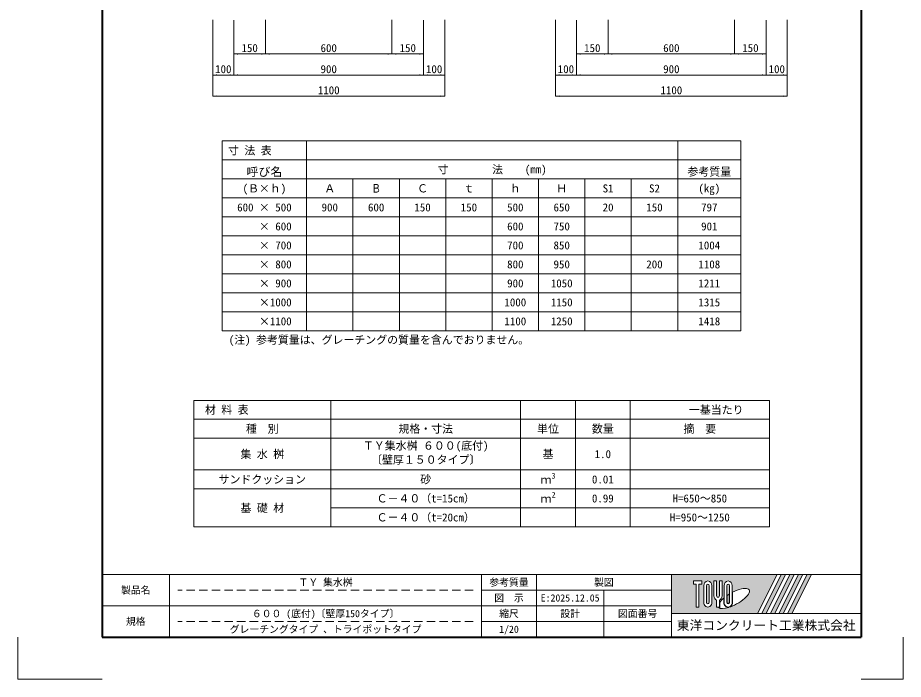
# Model space of a CAD drawing. Units: millimetres at full size. Extents: x 77366 to 106166, y -28085 to 6898.
# Drawn here: x 77366 to 81566, y -14205 to -11069 of the extents above; entities that cross this region are included whole.
import ezdxf
from ezdxf.enums import TextEntityAlignment as Align

# ---------------------------------------------------------------- set-up
doc = ezdxf.new("R2010")
doc.units = ezdxf.units.MM
doc.header["$LTSCALE"] = 50
doc.linetypes.add('USER2', pattern=[1.2, 0.8, -0.4])
for name, color, linetype, lineweight in [('Defpoints_2', 8, 'Continuous', 0), ('図枠', 7, 'Continuous', 5), ('寸法・材料表', 7, 'Continuous', 13), ('寸法線', 7, 'Continuous', 13), ('補助線', 8, 'Continuous', 13)]:
    doc.layers.add(name, color=color, linetype=linetype, lineweight=lineweight)
doc.styles.add('ＭＳ ゴシック', font='')
doc.styles.add('ＭＳ Ｐゴシック', font='')
doc.styles.get('ＭＳ ゴシック').set_extended_font_data('MS Gothic')
doc.styles.get('ＭＳ Ｐゴシック').set_extended_font_data('MS PGothic')

# ---------------------------------------------------------------- blocks, each defined once
blk = doc.blocks.new('filled_arrow')
at = {"color": 0, "linetype": 'Continuous', "lineweight": -2}
blk.add_solid([(7.5, 1.25), (0, 0), (7.5, -1.25)], dxfattribs=at)

msp = doc.modelspace()

# ---------------------------------------------------------------- hatches: boundary and pattern name
at = {"layer": '図枠'}
h = msp.add_hatch(color=256, dxfattribs=at)
h.paths.add_polyline_path([(80465.8, -13708.36), (80465.8, -13893.98), (80874.17, -13893.98), (80966.98, -13708.36)])
edge = h.paths.add_edge_path(flags=16)
edge.add_ellipse((80762.3, -13822.62), major_axis=(72.73, 40.71), ratio=0.3471473, start_angle=-144.31122, end_angle=72.1899, ccw=False)
edge.add_ellipse((80735.37, -13840.2), major_axis=(0, 24.75), ratio=0.8463542, start_angle=-160.70346, end_angle=-90)
edge.add_line((80756.32, -13840.2), (80756.32, -13793.02))
edge = h.paths.add_edge_path(flags=16)
edge.add_ellipse((80735.37, -13762.14), major_axis=(0, 22.85), ratio=0.8463541, start_angle=-90, end_angle=90, ccw=False)
edge.add_line((80754.7, -13762.14), (80754.7, -13840.2))
edge.add_ellipse((80735.37, -13840.2), major_axis=(0, 22.85), ratio=0.8463541, start_angle=90, end_angle=-90, ccw=False)
edge.add_line((80716.03, -13840.2), (80716.03, -13762.14))
edge = h.paths.add_edge_path(flags=16)
edge.add_line((80741.81, -13762.14), (80741.81, -13840.2))
edge.add_ellipse((80735.37, -13840.2), major_axis=(0, 7.62), ratio=0.8463541, start_angle=90, end_angle=-90, ccw=False)
edge.add_line((80728.92, -13840.2), (80728.92, -13762.14))
edge.add_ellipse((80735.37, -13762.14), major_axis=(0, 7.62), ratio=0.8463541, start_angle=-90, end_angle=90, ccw=False)
edge = h.paths.add_edge_path(flags=16)
edge.add_line((80740.2, -13802.04), (80740.2, -13840.2))
edge.add_ellipse((80735.37, -13840.2), major_axis=(0, 5.71), ratio=0.8463542, start_angle=90, end_angle=-90, ccw=False)
edge.add_line((80730.53, -13840.2), (80730.53, -13808.28))
edge.add_ellipse((80762.3, -13822.62), major_axis=(72.73, 40.71), ratio=0.3471473, start_angle=107.79174, end_angle=126.47132, ccw=False)
edge = h.paths.add_edge_path(flags=16)
edge.add_line((80706.36, -13739.29), (80706.36, -13809.26))
edge.add_ellipse((80687.03, -13809.26), major_axis=(0, 22.85), ratio=0.8463541, start_angle=-163.34117, end_angle=-90, ccw=False)
edge.add_line((80693.47, -13830.8), (80693.47, -13863.04))
edge.add_line((80693.47, -13863.04), (80680.58, -13863.04))
edge.add_line((80680.58, -13863.04), (80680.58, -13830.8))
edge.add_ellipse((80687.03, -13809.26), major_axis=(0, 22.85), ratio=0.8463541, start_angle=90, end_angle=163.34117, ccw=False)
edge.add_line((80667.69, -13809.26), (80667.69, -13739.29))
edge.add_line((80667.69, -13739.29), (80680.58, -13739.29))
edge.add_line((80680.58, -13739.29), (80680.58, -13809.26))
edge.add_ellipse((80687.03, -13809.26), major_axis=(0, 7.62), ratio=0.8463541, start_angle=90, end_angle=-90)
edge.add_line((80693.47, -13809.26), (80693.47, -13739.29))
edge.add_line((80693.47, -13739.29), (80706.36, -13739.29))
edge = h.paths.add_edge_path(flags=16)
edge.add_line((80714.42, -13820.49), (80714.42, -13840.2))
edge.add_ellipse((80735.37, -13840.2), major_axis=(0, 24.75), ratio=0.8463542, start_angle=90, end_angle=-171.54427)
edge.add_ellipse((80762.3, -13822.62), major_axis=(72.73, 40.71), ratio=0.3471473, start_angle=-178.64954, end_angle=-148.29244, ccw=False)
edge.add_line((80690.7, -13864.95), (80695.09, -13864.95))
edge.add_line((80695.09, -13864.95), (80695.09, -13840.81))
edge.add_ellipse((80762.3, -13822.62), major_axis=(72.73, 40.71), ratio=0.3471473, start_angle=148.21912, end_angle=165.90812, ccw=False)
edge = h.paths.add_edge_path(flags=16)
edge.add_ellipse((80638.69, -13762.14), major_axis=(0, 22.85), ratio=0.8463541, start_angle=-90, end_angle=90, ccw=False)
edge.add_line((80658.02, -13762.14), (80658.02, -13840.2))
edge.add_ellipse((80638.69, -13840.2), major_axis=(0, 22.85), ratio=0.8463541, start_angle=90, end_angle=-90, ccw=False)
edge.add_line((80619.35, -13840.2), (80619.35, -13762.14))
edge = h.paths.add_edge_path(flags=16)
edge.add_line((80645.13, -13762.14), (80645.13, -13840.2))
edge.add_ellipse((80638.69, -13840.2), major_axis=(0, 7.62), ratio=0.8463541, start_angle=90, end_angle=-90, ccw=False)
edge.add_line((80632.24, -13840.2), (80632.24, -13762.14))
edge.add_ellipse((80638.69, -13762.14), major_axis=(0, 7.62), ratio=0.8463541, start_angle=-90, end_angle=90, ccw=False)
h.paths.add_polyline_path([(80609.68, -13739.29), (80609.68, -13754.52), (80596.79, -13754.52), (80596.79, -13863.04), (80583.9, -13863.04), (80583.9, -13754.52), (80571.01, -13754.52), (80571.01, -13739.29)], flags=16)
for points in [[(80894.59, -13893.98), (80915.01, -13893.98), (81007.82, -13708.36), (80987.4, -13708.36)], [(81048.66, -13708.36), (81028.24, -13708.36), (80935.43, -13893.98), (80955.85, -13893.98)], [(81089.5, -13708.36), (81069.08, -13708.36), (80976.27, -13893.98), (80996.68, -13893.98)], [(81130.33, -13708.36), (81109.92, -13708.36), (81017.1, -13893.98), (81037.52, -13893.98)]]:
    msp.add_hatch(color=256, dxfattribs=at).paths.add_polyline_path(points)

# ---------------------------------------------------------------- linework, layer by layer
at = {"layer": 'Defpoints_2'}
for p, q in [((78335.8, -11653.45), (80795.8, -11653.45)), ((78335.8, -11653.45), (78335.8, -11743.45)), ((78735.8, -11653.45), (78735.8, -11743.45)), ((80495.8, -11653.45), (80495.8, -11743.45)), ((80795.8, -11653.45), (80795.8, -11743.45)), ((78335.8, -11833.45), (78735.8, -11833.45)), ((80495.8, -11833.45), (80795.8, -11833.45)), ((78735.8, -12013.45), (79615.8, -12013.45)), ((80055.8, -12013.45), (80495.8, -12013.45)), ((78735.8, -12103.45), (79615.8, -12103.45)), ((80055.8, -12103.45), (80495.8, -12103.45)), ((78735.8, -12193.45), (79615.8, -12193.45)), ((80055.8, -12193.45), (80275.8, -12193.45)), ((78735.8, -12283.45), (79615.8, -12283.45)), ((80055.8, -12283.45), (80495.8, -12283.45)), ((78735.8, -12373.45), (79615.8, -12373.45)), ((80055.8, -12373.45), (80495.8, -12373.45)), ((78735.8, -12463.45), (79615.8, -12463.45)), ((80055.8, -12463.45), (80495.8, -12463.45)), ((78200.8, -12883.03), (80930.8, -12883.03)), ((78200.8, -12883.03), (78200.8, -12973.03)), ((78850.8, -12883.03), (78850.8, -12973.03)), ((79750.8, -12883.03), (79750.8, -12973.03)), ((80010.8, -12883.03), (80010.8, -12973.03)), ((80270.8, -12883.03), (80270.8, -12973.03)), ((80930.8, -12883.03), (80930.8, -12973.03)), ((79750.8, -13393.03), (80270.8, -13393.03))]:
    msp.add_line(p, q, dxfattribs=at)
at = {"layer": 'Defpoints_2', "color": 7, "lineweight": 13}
for p, q in [((77365.8, -14005.36), (77365.8, -14205.36)), ((81565.8, -14005.36), (81565.8, -14205.36)), ((77765.8, -14205.36), (77365.8, -14205.36)), ((81365.8, -14205.36), (81565.8, -14205.36))]:
    msp.add_line(p, q, dxfattribs=at)
at = {"layer": '図枠', "lineweight": 40}
for p, q in [((77765.8, -8465.36), (77765.8, -14005.36)), ((81365.8, -8465.36), (81365.8, -14005.36)), ((77765.8, -14005.36), (81365.8, -14005.36))]:
    msp.add_line(p, q, dxfattribs=at)
at = {"layer": '図枠', "lineweight": 13}
for p, q in [((81365.8, -13708.36), (77765.8, -13708.36)), ((78085.8, -14005.36), (78085.8, -13708.36)), ((79565.8, -14005.36), (79565.8, -13708.36)), ((79825.8, -14005.36), (79825.8, -13708.36)), ((80465.8, -14005.36), (80465.8, -13708.36)), ((80465.8, -13782.61), (79565.8, -13782.61)), ((80145.8, -14005.36), (80145.8, -13782.61)), ((80465.8, -13856.86), (77765.8, -13856.86)), ((80465.8, -13931.11), (79565.8, -13931.11))]:
    msp.add_line(p, q, dxfattribs=at)
at = {"layer": '図枠'}
for p, q in [((80465.8, -13708.36), (80966.98, -13708.36)), ((80966.98, -13708.36), (80874.17, -13893.98)), ((80987.4, -13708.36), (80894.59, -13893.98)), ((81007.82, -13708.36), (80915.01, -13893.98)), ((81028.24, -13708.36), (80935.43, -13893.98)), ((81048.66, -13708.36), (80955.85, -13893.98)), ((81069.08, -13708.36), (80976.27, -13893.98)), ((80987.4, -13708.36), (81007.82, -13708.36)), ((81089.5, -13708.36), (80996.68, -13893.98)), ((81109.92, -13708.36), (81017.1, -13893.98)), ((81028.24, -13708.36), (81048.66, -13708.36)), ((81130.33, -13708.36), (81037.52, -13893.98)), ((81069.08, -13708.36), (81089.5, -13708.36)), ((81109.92, -13708.36), (81130.33, -13708.36)), ((80571.01, -13739.29), (80571.01, -13754.52)), ((80571.01, -13739.29), (80609.68, -13739.29)), ((80583.9, -13754.52), (80571.01, -13754.52)), ((80583.9, -13754.52), (80583.9, -13863.04)), ((80596.79, -13754.52), (80596.79, -13863.04)), ((80609.68, -13754.52), (80596.79, -13754.52)), ((80609.68, -13739.29), (80609.68, -13754.52)), ((80619.35, -13762.14), (80619.35, -13840.2)), ((80632.24, -13840.2), (80632.24, -13762.14)), ((80645.13, -13762.14), (80645.13, -13840.2)), ((80658.02, -13840.2), (80658.02, -13762.14)), ((80667.69, -13739.29), (80680.58, -13739.29)), ((80667.69, -13809.26), (80667.69, -13739.29)), ((80680.58, -13739.29), (80680.58, -13809.26)), ((80693.47, -13739.29), (80706.36, -13739.29)), ((80693.47, -13809.26), (80693.47, -13739.29)), ((80706.36, -13739.29), (80706.36, -13809.26)), ((80716.03, -13762.14), (80716.03, -13840.2)), ((80728.92, -13840.2), (80728.92, -13762.14)), ((80741.81, -13762.14), (80741.81, -13840.2)), ((80754.7, -13840.2), (80754.7, -13762.14)), ((80730.53, -13840.2), (80730.53, -13808.28)), ((80740.2, -13802.04), (80740.2, -13840.2)), ((80756.32, -13840.2), (80756.32, -13793.02)), ((80680.58, -13830.8), (80680.58, -13863.04)), ((80693.47, -13830.8), (80693.47, -13863.04)), ((80695.09, -13840.81), (80695.09, -13864.95)), ((80714.42, -13820.49), (80714.42, -13840.2)), ((80465.8, -13893.98), (80874.17, -13893.98)), ((80596.79, -13863.04), (80583.9, -13863.04)), ((80693.47, -13863.04), (80680.58, -13863.04)), ((80690.7, -13864.95), (80695.09, -13864.95)), ((80894.59, -13893.98), (80915.01, -13893.98)), ((80935.43, -13893.98), (80955.85, -13893.98)), ((80976.27, -13893.98), (80996.68, -13893.98)), ((81017.1, -13893.98), (81037.52, -13893.98))]:
    msp.add_line(p, q, dxfattribs=at)
at = {"layer": '図枠', "linetype": 'USER2', "lineweight": 9}
for p, q in [((79525.8, -13782.61), (78125.8, -13782.61)), ((79525.8, -13931.11), (78125.8, -13931.11))]:
    msp.add_line(p, q, dxfattribs=at)
at = {"layer": '図枠'}
for centre, major_axis, ratio, start_param, end_param in [((80638.69, -13762.14), (0, 22.85), 0.846354, 4.712389, 7.8539816), ((80638.69, -13762.14), (0, 7.62), 0.846354, 4.712389, 7.8539816), ((80735.37, -13762.14), (0, 22.85), 0.846354, 4.712389, 7.8539816), ((80735.37, -13762.14), (0, 7.62), 0.846354, 4.712389, 7.8539816), ((80762.3, -13822.62), (72.73, 40.71), 0.347147, 4.2621853, 7.7429163), ((80687.03, -13809.26), (0, 22.85), 0.846354, 1.5707963, 2.8017557), ((80687.03, -13809.26), (0, 7.62), 0.846354, 1.5707963, 4.712389), ((80687.03, -13809.26), (0, 22.85), 0.846354, 3.4814296, 4.712389), ((80762.3, -13822.62), (72.73, 40.71), 0.347147, 1.6817405, 1.8219833), ((80638.69, -13840.2), (0, 22.85), 0.846354, 1.5707963, 4.712389), ((80638.69, -13840.2), (0, 7.62), 0.846354, 1.5707963, 4.712389), ((80762.3, -13822.62), (72.73, 40.71), 0.347147, 2.0815197, 2.5155126), ((80735.37, -13840.2), (0, 24.75), 0.846354, 1.5707963, 3.3154679), ((80735.37, -13840.2), (0, 22.85), 0.846354, 1.5707963, 4.712389), ((80735.37, -13840.2), (0, 7.62), 0.846354, 1.5707963, 4.712389), ((80735.37, -13840.2), (0, 5.71), 0.846354, 1.5707963, 4.712389), ((80735.37, -13840.2), (0, 24.75), 0.846354, 3.5338438, 4.712389), ((80762.3, -13822.62), (72.73, 40.71), 0.347147, 3.2093975, 4.2004451)]:
    msp.add_ellipse(centre, major_axis=major_axis, ratio=ratio, start_param=start_param, end_param=end_param, dxfattribs=at)
at = {"layer": '寸法・材料表'}
for p, q in [((78335.8, -11743.45), (80795.8, -11743.45)), ((78335.8, -11743.45), (78335.8, -12553.45)), ((78735.8, -11743.45), (78735.8, -12553.45)), ((80495.8, -11743.45), (80495.8, -12553.45)), ((80795.8, -11743.45), (80795.8, -12553.45)), ((78735.8, -11833.45), (80495.8, -11833.45)), ((78955.8, -11833.45), (78955.8, -12553.45)), ((79175.8, -11833.45), (79175.8, -12553.45)), ((79395.8, -11833.45), (79395.8, -12553.45)), ((79615.8, -11833.45), (79615.8, -12553.45)), ((79835.8, -11833.45), (79835.8, -12553.45)), ((80055.8, -11833.45), (80055.8, -12553.45)), ((80275.8, -11833.45), (80275.8, -12553.45)), ((78335.8, -11923.45), (80795.8, -11923.45)), ((78335.8, -12013.45), (78735.8, -12013.45)), ((79615.8, -12013.45), (80055.8, -12013.45)), ((80495.8, -12013.45), (80795.8, -12013.45)), ((78335.8, -12103.45), (78735.8, -12103.45)), ((79615.8, -12103.45), (80055.8, -12103.45)), ((80495.8, -12103.45), (80795.8, -12103.45)), ((78335.8, -12193.45), (78735.8, -12193.45)), ((79615.8, -12193.45), (80055.8, -12193.45)), ((80275.8, -12193.45), (80795.8, -12193.45)), ((78335.8, -12283.45), (78735.8, -12283.45)), ((79615.8, -12283.45), (80055.8, -12283.45)), ((80495.8, -12283.45), (80795.8, -12283.45)), ((78335.8, -12373.45), (78735.8, -12373.45)), ((79615.8, -12373.45), (80055.8, -12373.45)), ((80495.8, -12373.45), (80795.8, -12373.45)), ((78335.8, -12463.45), (78735.8, -12463.45)), ((79615.8, -12463.45), (80055.8, -12463.45)), ((80495.8, -12463.45), (80795.8, -12463.45)), ((78335.8, -12553.45), (80795.8, -12553.45)), ((78200.8, -12973.03), (80930.8, -12973.03)), ((78200.8, -12973.03), (78200.8, -13483.03)), ((78850.8, -12973.03), (78850.8, -13483.03)), ((79750.8, -12973.03), (79750.8, -13483.03)), ((80010.8, -12973.03), (80010.8, -13483.03)), ((80270.8, -12973.03), (80270.8, -13483.03)), ((80930.8, -12973.03), (80930.8, -13483.03)), ((78200.8, -13063.03), (80930.8, -13063.03)), ((78200.8, -13213.03), (80930.8, -13213.03)), ((78200.8, -13303.03), (80930.8, -13303.03)), ((78850.8, -13393.03), (79750.8, -13393.03)), ((80270.8, -13393.03), (80930.8, -13393.03)), ((78200.8, -13483.03), (80930.8, -13483.03))]:
    msp.add_line(p, q, dxfattribs=at)
at = {"layer": '寸法線'}
for p, q in [((78290.8, -11079.22), (78290.8, -11341.01)), ((78290.8, -11079.22), (78290.8, -11441.01)), ((78390.8, -11080.12), (78390.8, -11241.01)), ((78390.8, -11080.12), (78390.8, -11341.01)), ((78390.8, -11080.12), (78390.8, -11341.01)), ((78540.8, -11079.22), (78540.8, -11241.01)), ((78540.8, -11079.22), (78540.8, -11241.01)), ((79140.8, -11079.22), (79140.8, -11241.01)), ((79140.8, -11079.22), (79140.8, -11241.01)), ((79290.8, -11080.12), (79290.8, -11241.01)), ((79290.8, -11080.12), (79290.8, -11341.01)), ((79290.8, -11080.12), (79290.8, -11341.01)), ((79390.8, -11079.22), (79390.8, -11341.01)), ((79390.8, -11079.22), (79390.8, -11441.01)), ((79915.8, -11079.22), (79915.8, -11341.01)), ((79915.8, -11079.22), (79915.8, -11441.01)), ((80015.8, -11080.12), (80015.8, -11241.01)), ((80015.8, -11080.12), (80015.8, -11341.01)), ((80015.8, -11080.12), (80015.8, -11341.01)), ((80165.8, -11079.22), (80165.8, -11241.01)), ((80165.8, -11079.22), (80165.8, -11241.01)), ((80765.8, -11079.22), (80765.8, -11241.01)), ((80765.8, -11079.22), (80765.8, -11241.01)), ((80915.8, -11080.12), (80915.8, -11241.01)), ((80915.8, -11080.12), (80915.8, -11341.01)), ((80915.8, -11080.12), (80915.8, -11341.01)), ((81015.8, -11079.22), (81015.8, -11341.01)), ((81015.8, -11079.22), (81015.8, -11441.01)), ((78390.8, -11241.01), (78540.8, -11241.01)), ((78540.8, -11241.01), (79140.8, -11241.01)), ((79140.8, -11241.01), (79290.8, -11241.01)), ((80015.8, -11241.01), (80165.8, -11241.01)), ((80165.8, -11241.01), (80765.8, -11241.01)), ((80765.8, -11241.01), (80915.8, -11241.01)), ((78390.8, -11341.01), (78290.8, -11341.01)), ((78390.8, -11341.01), (79290.8, -11341.01)), ((79290.8, -11341.01), (79390.8, -11341.01)), ((80015.8, -11341.01), (79915.8, -11341.01)), ((80015.8, -11341.01), (80915.8, -11341.01)), ((80915.8, -11341.01), (81015.8, -11341.01)), ((78290.8, -11441.01), (79390.8, -11441.01)), ((79915.8, -11441.01), (81015.8, -11441.01))]:
    msp.add_line(p, q, dxfattribs=at)
at = {"layer": '補助線'}
msp.add_line((80465.8, -13893.98), (81365.8, -13893.98), dxfattribs=at)

# ---------------------------------------------------------------- block references
at = {"layer": '寸法線', "xscale": 2.67, "yscale": 2.67}
for p in [(78390.8, -11241.01), (78540.8, -11241.01), (79140.8, -11241.01), (80015.8, -11241.01), (80165.8, -11241.01), (80765.8, -11241.01), (78290.8, -11341.01), (78390.8, -11341.01), (79290.8, -11341.01), (79915.8, -11341.01), (80015.8, -11341.01), (80915.8, -11341.01), (78290.8, -11441.01), (79915.8, -11441.01)]:
    msp.add_blockref('filled_arrow', p, dxfattribs=at)
at = {"layer": '寸法線', "xscale": 2.67, "yscale": 2.67, "rotation": 180}
for p in [(78540.8, -11241.01), (79140.8, -11241.01), (79290.8, -11241.01), (80165.8, -11241.01), (80765.8, -11241.01), (80915.8, -11241.01), (78390.8, -11341.01), (79290.8, -11341.01), (79390.8, -11341.01), (80015.8, -11341.01), (80915.8, -11341.01), (81015.8, -11341.01), (79390.8, -11441.01), (81015.8, -11441.01)]:
    msp.add_blockref('filled_arrow', p, dxfattribs=at)

# ---------------------------------------------------------------- texts
at = {"layer": '図枠', "style": 'ＭＳ ゴシック'}
msp.add_text('(注) 参考質量は、グレーチングの質量を含んでおりません。 ', height=37.98, dxfattribs=at).set_placement((78366.87, -12626.72), align=Align.BOTTOM_LEFT)
for s, height, p in [('ＴＹ 集水桝', 34.18, (78825.8, -13745.48)), ('参考質量', 34.18, (79695.8, -13745.48)), ('製図', 34.18, (80145.8, -13745.48)), ('製品名', 34.18, (77925.8, -13782.61)), ('図\u3000示', 34.18, (79695.8, -13819.73)), ('E:2025.12.05', 34.18, (79985.8, -13819.73)), ('６００ (底付)〔壁厚150タイプ〕', 34.18, (78825.8, -13893.98)), ('縮尺', 34.18, (79695.8, -13893.98)), ('設計', 34.18, (79985.8, -13893.98)), ('図面番号', 34.18, (80305.8, -13893.98)), ('規格', 34.18, (77925.8, -13931.11)), ('東洋コンクリート工業株式会社', 44.43, (80915.8, -13949.67)), ('グレーチングタイプ 、トライポットタイプ', 34.18, (78825.8, -13968.23)), ('1/20', 34.18, (79695.8, -13968.23))]:
    msp.add_text(s, height=height, dxfattribs=at).set_placement(p, align=Align.MIDDLE_CENTER)
at = {"layer": '寸法・材料表', "style": 'ＭＳ ゴシック'}
for s, p in [(' 寸 法 表', (78337.3, -11698.45)), ('\u3000材 料 表', (78202, -12928.03))]:
    msp.add_text(s, height=37.98, dxfattribs=at).set_placement(p, align=Align.MIDDLE_LEFT)
at = {"layer": '寸法・材料表', "style": 'ＭＳ Ｐゴシック', "width": 1.05}
msp.add_text('呼び名', height=39.59, dxfattribs=at).set_placement((78535.8, -11831.95), align=Align.BOTTOM_CENTER)
at = {"layer": '寸法・材料表', "style": 'ＭＳ ゴシック'}
for s, p in [('寸        法    (㎜)', (79615.8, -11788.45)), ('(Ｂ×ｈ)', (78535.8, -11878.45)), ('Ａ', (78845.8, -11878.45)), ('Ｃ', (79285.8, -11878.45)), ('ｔ', (79505.8, -11878.45)), ('ｈ', (79725.8, -11878.45)), ('Ｈ', (79945.8, -11878.45)), ('S1', (80165.8, -11878.45)), ('S2', (80385.8, -11878.45)), ('(㎏)', (80645.8, -11878.45)), ('600 × 500', (78535.8, -11968.45)), ('900', (78845.8, -11968.45)), ('600', (79065.8, -11968.45)), ('150', (79285.8, -11968.45)), ('150', (79505.8, -11968.45)), ('500', (79725.8, -11968.45)), ('650', (79945.8, -11968.45)), ('20', (80165.8, -11968.45)), ('150', (80385.8, -11968.45)), ('797', (80645.8, -11968.45)), ('    × 600', (78535.8, -12058.45)), ('600', (79725.8, -12058.45)), ('750', (79945.8, -12058.45)), ('901', (80645.8, -12058.45)), ('    × 700', (78535.8, -12148.45)), ('700', (79725.8, -12148.45)), ('850', (79945.8, -12148.45)), ('1004', (80645.8, -12148.45)), ('    × 800', (78535.8, -12238.45)), ('800', (79725.8, -12238.45)), ('950', (79945.8, -12238.45)), ('200', (80385.8, -12238.45)), ('1108', (80645.8, -12238.45)), ('    × 900', (78535.8, -12328.45)), ('900', (79725.8, -12328.45)), ('1050', (79945.8, -12328.45)), ('1211', (80645.8, -12328.45)), ('    ×1000', (78535.8, -12418.45)), ('1000', (79725.8, -12418.45)), ('1150', (79945.8, -12418.45)), ('1315', (80645.8, -12418.45)), ('    ×1100', (78535.8, -12508.45)), ('1100', (79725.8, -12508.45)), ('1250', (79945.8, -12508.45)), ('1418', (80645.8, -12508.45)), ('\u3000\u3000\u3000一基当たり', (80600.8, -12928.03)), ('種\u3000別', (78525.8, -13018.03)), ('規格・寸法', (79300.8, -13018.03)), ('単位', (79880.8, -13018.03)), ('数量', (80140.8, -13018.03)), ('摘\u3000要', (80600.8, -13018.03)), ('集 水 桝', (78525.8, -13138.03)), ('基', (79880.8, -13138.03)), ('1.0', (80140.8, -13138.03)), ('サンドクッション', (78525.8, -13258.03)), ('砂', (79300.8, -13258.03)), ('0.01', (80140.8, -13258.03)), ('Ｃ－４０（t=15cm）', (79300.8, -13348.03)), ('0.99', (80140.8, -13348.03)), ('H=650～850', (80600.8, -13348.03)), ('基 礎 材', (78525.8, -13393.03)), ('Ｃ－４０（t=20cm）', (79300.8, -13438.03)), ('H=950～1250', (80600.8, -13438.03))]:
    msp.add_text(s, height=37.98, dxfattribs=at).set_placement(p, align=Align.MIDDLE_CENTER)
msp.add_text('参考質量', height=37.98, dxfattribs=at).set_placement((80645.8, -11780.15), align=Align.TOP_CENTER)
at = {"layer": '寸法・材料表', "style": 'ＭＳ Ｐゴシック', "width": 0.85}
msp.add_text('Ｂ', height=39.59, dxfattribs=at).set_placement((79065.8, -11878.45), align=Align.MIDDLE_CENTER)
at = {"layer": '寸法・材料表', "style": 'ＭＳ ゴシック'}
for s, p in [('ＴＹ集水桝 ６００(底付)', (79002.95, -13078.79)), ('〔壁厚１５０タイプ〕', (79041.8, -13145.46))]:
    msp.add_text(s, height=37.98, dxfattribs=at).set_placement(p, align=Align.TOP_LEFT)
for s, height, p in [('3', 26.58, (79897.63, -13262.16)), ('ｍ', 37.98, (79845.83, -13290.16)), ('ｍ', 37.98, (79845.83, -13380.16)), ('2', 26.58, (79897.63, -13352.16))]:
    msp.add_text(s, height=height, dxfattribs=at).set_placement(p, align=Align.BOTTOM_LEFT)
at = {"layer": '寸法線', "style": 'ＭＳ ゴシック'}
for s, p in [('150', (78465.8, -11213.01)), ('600', (78840.8, -11213.01)), ('150', (79215.8, -11213.01)), ('150', (80090.8, -11213.01)), ('600', (80465.8, -11213.01)), ('150', (80840.8, -11213.01)), ('100', (78340.8, -11313.01)), ('900', (78840.8, -11313.01)), ('100', (79340.8, -11313.01)), ('100', (79965.8, -11313.01)), ('900', (80465.8, -11313.01)), ('100', (80965.8, -11313.01)), ('1100', (78840.8, -11413.01)), ('1100', (80465.8, -11413.01))]:
    msp.add_text(s, height=37.98, dxfattribs=at).set_placement(p, align=Align.MIDDLE_CENTER)

doc.saveas('drawing.dxf')
